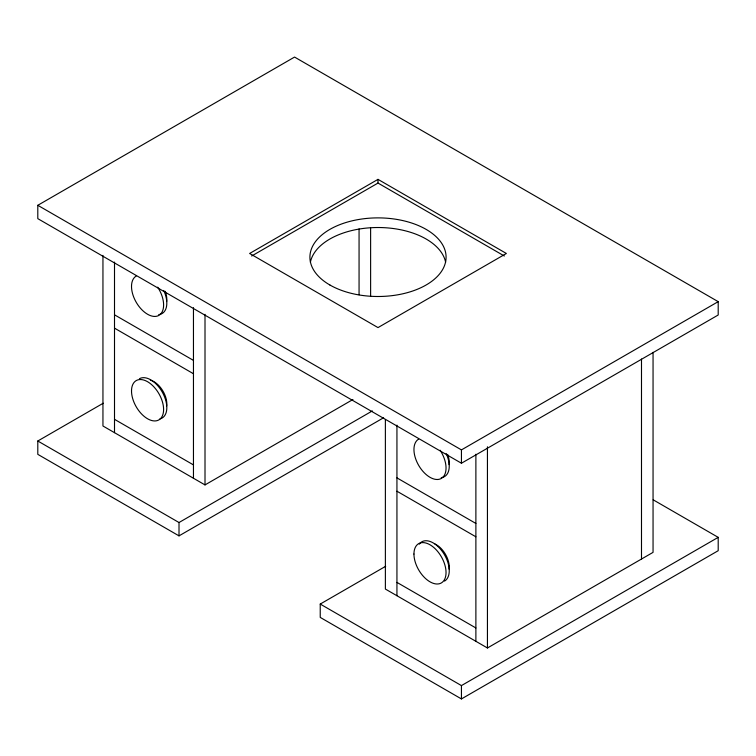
<?xml version="1.0" encoding="UTF-8"?>
<svg xmlns="http://www.w3.org/2000/svg" width="756" height="756" viewBox="0 0 756 756"><rect width="100%" height="100%" fill="white"/><g stroke="black" fill="none" stroke-linecap="round" stroke-linejoin="round"><path stroke-width="1.13" d="M37.8 205.301L294.556 57.069L718.2 301.653L718.2 314.997L461.443 463.23L37.8 218.645L37.8 205.301L461.443 449.896L718.2 301.653M378 179.361L249.622 253.477L378 327.594L506.378 253.477L378 179.361L378 183.065L504.337 256.01M251.663 256.01L378 183.065M383.604 417.756L179.011 535.872L37.8 454.347L37.8 441.003L103.27 403.203M102.948 255.405L102.948 425.997L205.008 484.917L352.939 399.508M37.8 441.003L179.011 522.528L372.349 410.914M653.184 499.82L718.2 537.355L718.2 550.699L461.443 698.931L320.232 617.406L320.232 604.063L385.702 566.263M385.38 419.637L385.38 589.056L487.44 647.977L653.052 552.362L653.052 352.362M320.232 604.063L461.443 685.588L718.2 537.355M114.506 314.817L193.46 360.395M396.938 477.877L475.883 523.454M114.506 328.151L193.46 373.738M396.938 491.211L475.883 536.798M114.506 419.325L193.46 464.902M396.938 582.385L475.883 627.962M641.494 359.034L641.494 559.034M487.44 446.796L487.44 647.977M475.883 454.243L475.883 641.305M461.443 449.896L461.443 463.23M461.443 685.588L461.443 698.931M396.938 425.127L396.938 595.719M370.62 228.123L370.62 296.361M359.062 228.917L359.062 294.793M205.008 314.326L205.008 484.917M193.46 307.654L193.46 478.246M179.011 522.528L179.011 535.872M114.506 262.077L114.506 432.668M434.974 544.027A18.153 10.48 60 0 1 449.102 569.126M419.306 544.15A22.689 13.107 60 0 1 442.969 552.381A22.689 13.107 60 0 1 444.547 581.099M165.214 291.334A18.153 10.48 60 0 1 166.679 301.559M163.759 290.484A22.689 13.107 60 0 1 158.798 314.553M157.664 287.157A22.689 13.107 60 0 1 159.677 314.874A22.689 13.107 60 0 1 136.619 302.958A22.689 13.107 60 0 1 136.212 276.072M150.349 380.211A18.153 10.48 60 0 1 166.679 406.066M139.425 378.728A22.689 13.107 60 0 1 163.069 393.574A22.689 13.107 60 0 1 159.97 418.881M447.646 454.394A18.153 10.48 60 0 1 449.102 464.619M446.182 453.543A22.689 13.107 60 0 1 441.23 477.612M440.096 450.217A22.689 13.107 60 0 1 442.099 477.934A22.689 13.107 60 0 1 419.051 466.017A22.689 13.107 60 0 1 418.644 439.132M310.376 262.266A68.078 39.303 0 0 1 378 227.518A68.078 39.303 0 0 1 445.624 262.266M413.948 554.035A22.689 13.107 60 0 0 438.017 583.972A22.689 13.107 60 0 0 438.017 551.88A22.689 13.107 60 0 0 413.948 554.035M131.516 390.975A22.689 13.107 60 0 0 155.585 420.912A22.689 13.107 60 0 0 155.585 388.82A22.689 13.107 60 0 0 131.516 390.975M329.862 284.984A68.078 39.303 0 0 0 443.763 267.359A68.078 39.303 0 0 0 360.376 219.221A68.078 39.303 0 0 0 329.862 284.984"/></g></svg>
